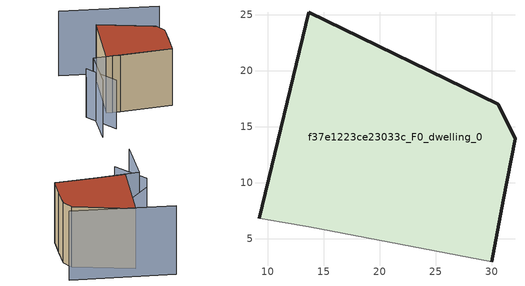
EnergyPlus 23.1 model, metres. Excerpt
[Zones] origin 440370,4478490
f37e1223ce23033c_F0_dwelling_0
 floor ground (EU_floor_Construction): 30.6,17 32.09,13.91 31.05,8.43 30,2.95 13.65,6.04 11.28,6.46 9.21,6.84 13.66,25.22 z0
 wall outside (EU_wall_Construction): 30,2.95 31.05,8.43 32.09,13.91 30.6,17 13.66,25.22 9.21,6.84 z0:21
 wall adiabatic (EU_wall_Construction): 9.21,6.84 11.28,6.46 13.65,6.04 30,2.95 z0:21
 roof outside (EU_roof_Construction): 30,2.95 31.05,8.43 32.09,13.91 30.6,17 13.66,25.22 9.21,6.84 11.28,6.46 13.65,6.04 z21
shading: 2.69,-5.33 5,7.59 / 5,7.59 30.03,3.12 z0:21; 34.13,23.14 4.01,32.67 z0:24; 2.51,7.13 8.62,-2.52 z0:18; 14.27,14.19 2.52,7.11 z0:15
[Building]
EU S2 Campaign: North Axis=0; Terrain=City; Solar Distribution=FullExterior
[Site:Location]
Madrid: Latitude=40.5; Longitude=-3.5; Time Zone=1; Elevation=609
[SizingPeriod:WeatherFileDays]
AnnualSizingPeriod: Begin Month=1; Begin Day of Month=1; End Month=12; End Day of Month=31; Day of Week for Start Day=Monday; Use Weather File Daylight Saving Period=No; Use Weather File Rain and Snow Indicators=No
[MATERIAL]
EU_InternalMass_Material: Roughness=MediumRough; Thickness=0.1; Conductivity=1; Density=1800; Specific Heat=900; Thermal Absorptance=0.9; Solar Absorptance=0.7; Visible Absorptance=0.7
[MATERIAL:NOMASS] Roughness=MediumRough; Thermal Absorptance=0.9; Solar Absorptance=0.7; Visible Absorptance=0.7
Name | Thermal Resistance
EU_wall_NoMass | 0.419739
EU_roof_NoMass | 0.352165
EU_floor_NoMass | 0.608284
[CONSTRUCTION]
EU_wall_Construction: EU_wall_NoMass
EU_roof_Construction: EU_roof_NoMass
EU_floor_Construction: EU_floor_NoMass
EU_InternalMass_Construction: EU_InternalMass_Material
[ZONE]
f37e1223ce23033c_F0_dwelling_0: Type=1; Multiplier=1; Ceiling Height=autocalculate; Volume=6978.44; Floor Area=autocalculate; Part of Total Floor Area=Yes
[INTERNALMASS]
f37e1223ce23033c_F0_dwelling_0_EU_InternalMass: Construction=EU_InternalMass_Construction; Zone or ZoneList=f37e1223ce23033c_F0_dwelling_0; Surface Area=315.449
[OTHEREQUIPMENT]
EU_Step8_InternalGain_f37e1223ce23033c_F0_dwelling_0_f000: Fuel Type=Electricity; Zone or ZoneList or Space or SpaceList=f37e1223ce23033c_F0_dwelling_0; Schedule=EU_Step8_GainSchedule_f37e1223ce23033c_F0_dwelling_0_f000; Design Level Calculation Method=Watts/Area; Power per Zone Floor Area=1; Fraction Latent=0; Fraction Radiant=0; Fraction Lost=0; Carbon Dioxide Generation Rate=0; EndUse Subcategory=EU_Step8_InternalGains
[ZONEVENTILATION:DESIGNFLOWRATE]
EU_ConstantAir_f37e1223ce23033c_F0_dwelling_0: Zone or ZoneList or Space or SpaceList=f37e1223ce23033c_F0_dwelling_0; Schedule=EU_AlwaysOn; Design Flow Rate Calculation Method=AirChanges/Hour; Air Changes per Hour=0.703302; Ventilation Type=Natural; Fan Pressure Rise=0; Fan Total Efficiency=1; Constant Term Coefficient=1; Temperature Term Coefficient=0; Velocity Term Coefficient=0; Velocity Squared Term Coefficient=0; Minimum Indoor Temperature=-100; Maximum Indoor Temperature=100; Delta Temperature=-100; Minimum Outdoor Temperature=-100; Maximum Outdoor Temperature=100; Maximum Wind Speed=40
[HVACTEMPLATE:THERMOSTAT]
EU_HeatOnly_f37e1223ce23033c_F0_dwelling_0: Constant Heating Setpoint=20; Constant Cooling Setpoint=50
[HVACTEMPLATE:ZONE:IDEALLOADSAIRSYSTEM]
f37e1223ce23033c_F0_dwelling_0: Template Thermostat=EU_HeatOnly_f37e1223ce23033c_F0_dwelling_0; System Availability Schedule=EU_AlwaysOn; Maximum Heating Supply Air Temperature=50; Minimum Cooling Supply Air Temperature=13; Maximum Heating Supply Air Humidity Ratio=0.0156; Minimum Cooling Supply Air Humidity Ratio=0.0077; Heating Limit=NoLimit; Cooling Limit=NoLimit; Heating Availability Schedule=EU_AlwaysOn; Cooling Availability Schedule=EU_CoolingOff; Dehumidification Control Type=ConstantSensibleHeatRatio; Cooling Sensible Heat Ratio=0.7; Dehumidification Setpoint=60; Humidification Control Type=None; Humidification Setpoint=30; Outdoor Air Method=None; Outdoor Air Flow Rate per Person=0.00944; Outdoor Air Flow Rate per Zone Floor Area=0; Outdoor Air Flow Rate per Zone=0; Demand Controlled Ventilation Type=None; Outdoor Air Economizer Type=NoEconomizer; Heat Recovery Type=None; Sensible Heat Recovery Effectiveness=0.7; Latent Heat Recovery Effectiveness=0.65
[SIZING:ZONE]
f37e1223ce23033c_F0_dwelling_0: Zone Cooling Design Supply Air Temperature Input Method=SupplyAirTemperature; Zone Cooling Design Supply Air Temperature=13; Zone Heating Design Supply Air Temperature Input Method=SupplyAirTemperature; Zone Heating Design Supply Air Temperature=50; Zone Cooling Design Supply Air Humidity Ratio=0.008; Zone Heating Design Supply Air Humidity Ratio=0.008; Cooling Design Air Flow Method=DesignDay; Cooling Design Air Flow Rate=0; Cooling Minimum Air Flow per Zone Floor Area=0.000762; Cooling Minimum Air Flow=0; Cooling Minimum Air Flow Fraction=0.2; Heating Design Air Flow Method=DesignDay; Heating Design Air Flow Rate=0; Heating Maximum Air Flow per Zone Floor Area=0.002032; Heating Maximum Air Flow=0.141576; Heating Maximum Air Flow Fraction=0.3; Account for Dedicated Outdoor Air System=No; Dedicated Outdoor Air System Control Strategy=NeutralSupplyAir; Dedicated Outdoor Air Low Setpoint Temperature for Design=autosize; Dedicated Outdoor Air High Setpoint Temperature for Design=autosize; Zone Load Sizing Method=Sensible Load Only No Latent Load; Zone Latent Cooling Design Supply Air Humidity Ratio Input Method=HumidityRatioDifference; Zone Cooling Design Supply Air Humidity Ratio Difference=0.005; Zone Latent Heating Design Supply Air Humidity Ratio Input Method=HumidityRatioDifference; Zone Humidification Design Supply Air Humidity Ratio Difference=0.005
[SCHEDULE:CONSTANT]
Name | Hourly Value
EU_AlwaysOn | 1
EU_CoolingOff | 0
[SCHEDULE:FILE]
EU_Step8_GainSchedule_f37e1223ce23033c_F0_dwelling_0_f000: File=../../schedules/f37e1223ce23033c/f37e1223ce23033c_F0_dwelling_0_f000_gain.csv; Column Number=1; Rows to Skip at Top=0; Number of Hours of Data=8760; Column Separator=Comma; Interpolate to Timestep=No; Minutes per Item=60; Adjust Schedule for Daylight Savings=Yes
